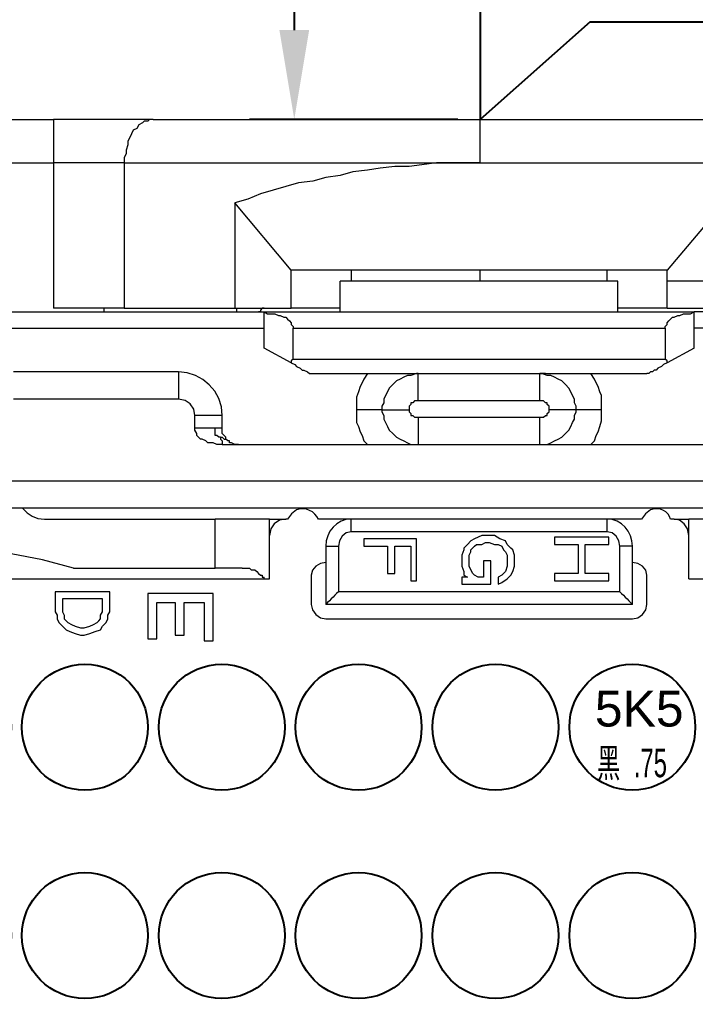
# Model space of a CAD drawing. Header units: millimetres. Extents: x 1638 to 3450, y 1129 to 2069.
# Drawn here: x 2526.86 to 2545.77, y 1586.23 to 1614.03 of the extents above; entities that cross this region are included whole.
import ezdxf

# ---------------------------------------------------------------- set-up
doc = ezdxf.new("R2010")
doc.units = ezdxf.units.MM
doc.layers.add('AM60', color=3, linetype='Continuous', lineweight=25)
doc.layers.add('AM_6', color=3, linetype='Continuous', lineweight=25)
doc.layers.add('线色线径', color=1, linetype='Continuous')
doc.styles.get("Standard").update_dxf_attribs({"font": 'arial.ttf'})
doc.dimstyles.new('ISO-25', dxfattribs={"dimtxt": 2.5, "dimasz": 2.5, "dimexe": 1.25, "dimexo": 0.625, "dimtad": 1, "dimtxsty": 'Standard', "dimcen": 2.5, "dimadec": 0, "dimazin": 0, "dimtfac": 1, "dimtmove": 0, "dimatfit": 3, "dimfxl": 1, "dimarcsym": 0})

# ---------------------------------------------------------------- blocks, each defined once
blk = doc.blocks.new('*U7')
blk.add_circle((0, 0), 2.117)
blk = doc.blocks.new('*U8')
at = {"layer": 'AM_6', "color": 0, "linetype": 'ByBlock', "lineweight": -2, "transparency": 16777216}
for p in [(0, 21), (4.6, 21), (9.2, 21), (13.8, 21), (18.4, 21), (23, 21), (27.6, 21), (32.2, 21), (36.8, 21), (41.4, 21), (0, 14), (4.6, 14), (9.2, 14), (13.8, 14), (18.4, 14), (23, 14), (27.6, 14), (32.2, 14), (36.8, 14), (41.4, 14), (0, 7), (4.6, 7), (9.2, 7), (13.8, 7), (18.4, 7), (23, 7), (27.6, 7), (32.2, 7), (36.8, 7), (41.4, 7), (0, 0), (4.6, 0), (9.2, 0), (13.8, 0), (18.4, 0), (23, 0), (27.6, 0), (32.2, 0), (36.8, 0), (41.4, 0)]:
    blk.add_blockref('*U7', p, dxfattribs=at)
blk = doc.blocks.new('A$C7FD7605A')
at = {"layer": 'AM_6', "lineweight": 9}
for points in [[(20.932, 62.876), (25.874, 62.876)], [(29.23, 62.876), (28.986, 62.876), (28.804, 62.876), (28.56, 62.876), (28.316, 62.876), (28.072, 62.876), (27.828, 62.876), (27.523, 62.876), (27.28, 62.876), (26.971, 62.876), (26.727, 62.876), (26.422, 62.876), (26.178, 62.876), (25.874, 62.876)], [(29.23, 62.876), (29.596, 62.876), (29.962, 62.876), (30.389, 62.876), (30.815, 62.876), (31.185, 62.876), (31.612, 62.876), (32.038, 62.876), (32.526, 62.876), (32.953, 62.876), (33.379, 62.876), (33.867, 62.876), (34.355, 62.876), (34.785, 62.876), (35.273, 62.876), (35.761, 62.876), (36.248, 62.876), (36.736, 62.876), (37.224, 62.876), (37.711, 62.876), (38.199, 62.876), (38.691, 62.876), (39.178, 62.876), (39.666, 62.876), (40.215, 62.876)], [(40.215, 62.876), (57.912, 62.876)], [(40.215, 61.413), (39.727, 61.413), (39.239, 61.413), (38.751, 61.413), (38.26, 61.352), (37.833, 61.291), (37.346, 61.291), (36.858, 61.231), (36.431, 61.17), (35.944, 61.109), (35.517, 60.987), (35.029, 60.926), (34.599, 60.8), (34.111, 60.739), (33.684, 60.617), (33.257, 60.495), (32.831, 60.373), (32.404, 60.19), (31.977, 60.068)], [(40.215, 61.413), (49.549, 61.413)], [(49.549, 61.413), (46.501, 57.809)], [(33.867, 57.809), (31.977, 60.068)], [(31.977, 60.068), (31.977, 56.529)], [(46.501, 57.809), (33.867, 57.809)], [(33.867, 56.529), (33.867, 57.809)], [(35.883, 57.809), (35.883, 57.443)], [(44.486, 57.443), (44.486, 57.809)], [(46.501, 57.443), (46.501, 57.809)], [(44.851, 57.443), (44.668, 57.443), (44.486, 57.443), (44.303, 57.443), (44.059, 57.443), (43.876, 57.443), (43.632, 57.443), (43.388, 57.443), (43.144, 57.443), (42.84, 57.443), (42.596, 57.443), (42.352, 57.443), (42.043, 57.443), (41.8, 57.443), (41.495, 57.443), (41.19, 57.443), (40.946, 57.443), (40.641, 57.443), (40.336, 57.443), (40.032, 57.443), (39.727, 57.443), (39.483, 57.443), (39.178, 57.443), (38.873, 57.443), (38.569, 57.443), (38.321, 57.443), (38.016, 57.443), (37.772, 57.443), (37.528, 57.443), (37.224, 57.443), (36.98, 57.443), (36.736, 57.443), (36.492, 57.443), (36.309, 57.443), (36.065, 57.443), (35.883, 57.443), (35.7, 57.443), (35.517, 57.443)], [(35.517, 56.407), (35.517, 57.443)], [(44.851, 56.407), (44.851, 57.443)], [(49.061, 57.443), (46.501, 57.443)], [(46.501, 56.529), (46.501, 57.443)], [(28.255, 56.529), (28.072, 56.529), (27.889, 56.529), (27.706, 56.529), (27.462, 56.529), (27.28, 56.529), (27.032, 56.529), (26.849, 56.529), (26.605, 56.529), (26.361, 56.529), (26.118, 56.529), (25.874, 56.529)], [(27.584, 56.407), (27.584, 56.529)], [(28.255, 56.529), (28.682, 56.529), (29.108, 56.529), (29.596, 56.529), (30.023, 56.529), (30.51, 56.529), (31.002, 56.529), (31.49, 56.529), (31.977, 56.529)], [(31.977, 56.529), (33.867, 56.529)], [(32.038, 56.407), (32.038, 56.468), (32.038, 56.529)], [(32.953, 56.529), (32.892, 56.529), (32.831, 56.468), (32.831, 56.407), (32.77, 56.407)], [(35.517, 56.529), (35.273, 56.529), (35.09, 56.529), (34.907, 56.529), (34.785, 56.529), (34.599, 56.529), (34.477, 56.529), (34.355, 56.529), (34.233, 56.529), (34.172, 56.529), (34.05, 56.529), (33.989, 56.529), (33.928, 56.529), (33.867, 56.529)], [(46.501, 56.529), (46.44, 56.529), (46.379, 56.529), (46.318, 56.529), (46.196, 56.529), (46.135, 56.529), (46.01, 56.529), (45.888, 56.529), (45.766, 56.529), (45.583, 56.529), (45.461, 56.529), (45.278, 56.529), (45.095, 56.529), (44.851, 56.529)], [(46.501, 56.529), (51.869, 56.529)], [(21.664, 56.407), (32.953, 56.407)], [(32.953, 56.407), (33.075, 56.346), (33.197, 56.346), (33.318, 56.346), (33.44, 56.285), (33.501, 56.285), (33.623, 56.224), (33.684, 56.224), (33.745, 56.163), (33.806, 56.102), (33.867, 56.041), (33.867, 55.98), (33.928, 55.919), (33.928, 55.858)], [(32.953, 56.407), (47.415, 56.407)], [(32.953, 55.184), (32.953, 56.407)], [(46.44, 55.858), (46.44, 55.919), (46.501, 55.98), (46.501, 56.041), (46.562, 56.102), (46.623, 56.163), (46.684, 56.224), (46.745, 56.224), (46.867, 56.285), (46.928, 56.285), (47.05, 56.346), (47.172, 56.346), (47.294, 56.346), (47.415, 56.407)], [(58.765, 56.407), (47.415, 56.407)], [(47.415, 55.184), (47.415, 56.407)], [(33.928, 54.818), (33.928, 55.858)], [(46.44, 55.858), (46.44, 54.818)], [(33.867, 54.696), (32.953, 55.184)], [(47.415, 55.184), (46.501, 54.696)], [(33.928, 54.818), (33.867, 54.757), (33.867, 54.696)], [(46.501, 54.696), (46.501, 54.757), (46.44, 54.818)], [(33.867, 54.696), (33.989, 54.635), (34.05, 54.574), (34.172, 54.513), (34.233, 54.453), (34.294, 54.453), (34.416, 54.392), (34.477, 54.331), (34.538, 54.331)], [(46.501, 54.696), (46.379, 54.635), (46.318, 54.574), (46.196, 54.513), (46.135, 54.453), (46.071, 54.453), (46.01, 54.392), (45.949, 54.392), (45.888, 54.331), (45.827, 54.331)], [(30.084, 54.392), (24.533, 54.392)], [(31.551, 52.929), (31.52, 53.219), (31.433, 53.491), (31.295, 53.74), (31.114, 53.957), (30.896, 54.138), (30.647, 54.274), (30.374, 54.361), (30.084, 54.392)], [(34.538, 54.331), (45.827, 54.331)], [(38.138, 54.331), (38.077, 54.331), (37.894, 54.27), (37.772, 54.27), (37.65, 54.209), (37.528, 54.148), (37.407, 54.087), (37.285, 53.965), (37.163, 53.843), (37.102, 53.721), (37.041, 53.599), (36.98, 53.477), (36.98, 53.355), (36.919, 53.233), (36.919, 53.172), (36.919, 53.111)], [(43.449, 53.111), (43.449, 53.172), (43.449, 53.233), (43.388, 53.355), (43.388, 53.477), (43.327, 53.599), (43.266, 53.721), (43.205, 53.843), (43.083, 53.965), (42.962, 54.087), (42.84, 54.148), (42.718, 54.209), (42.596, 54.27), (42.474, 54.27), (42.287, 54.331), (42.226, 54.331)], [(42.413, 54.331), (42.352, 54.331), (42.287, 54.331), (42.226, 54.331)], [(36.919, 53.111), (36.858, 53.111), (36.797, 53.111), (36.736, 53.111), (36.614, 53.111), (36.553, 53.111), (36.431, 53.111), (36.37, 53.111), (36.248, 53.111), (36.126, 53.111), (36.065, 53.111)], [(36.919, 53.111), (36.98, 53.111), (37.041, 53.111), (37.102, 53.111), (37.163, 53.111), (37.224, 53.111), (37.346, 53.111), (37.407, 53.111), (37.528, 53.111), (37.65, 53.111), (37.772, 53.111), (37.833, 53.111)], [(36.919, 53.111), (36.919, 53.05), (36.98, 52.929), (36.98, 52.807), (37.041, 52.685), (37.102, 52.559), (37.163, 52.437), (37.285, 52.315), (37.407, 52.193), (37.528, 52.132), (37.65, 52.071), (37.772, 52.01), (37.894, 51.949), (38.077, 51.949), (38.138, 51.949)], [(42.226, 51.949), (42.287, 51.949), (42.474, 51.949), (42.596, 52.01), (42.718, 52.071), (42.84, 52.132), (42.962, 52.193), (43.083, 52.315), (43.205, 52.437), (43.266, 52.559), (43.327, 52.685), (43.388, 52.807), (43.388, 52.929), (43.449, 53.05), (43.449, 53.111)], [(43.449, 53.111), (43.388, 53.111), (43.327, 53.111), (43.266, 53.111), (43.205, 53.111), (43.144, 53.111), (43.023, 53.111), (42.962, 53.111), (42.84, 53.111), (42.718, 53.111), (42.657, 53.111), (42.535, 53.111)], [(44.303, 53.111), (44.242, 53.111), (44.12, 53.111), (43.998, 53.111), (43.937, 53.111), (43.815, 53.111), (43.754, 53.111), (43.632, 53.111), (43.571, 53.111), (43.51, 53.111), (43.449, 53.111)], [(31.551, 52.498), (31.551, 52.929)], [(31.551, 51.949), (31.429, 51.949), (31.368, 51.949), (31.246, 52.01), (31.185, 52.01), (31.063, 52.01), (31.002, 52.071), (30.876, 52.132), (30.815, 52.132), (30.754, 52.193), (30.693, 52.254), (30.693, 52.315), (30.632, 52.437), (30.632, 52.498)], [(31.307, 52.498), (31.185, 52.498), (31.124, 52.498), (31.002, 52.498), (30.937, 52.498), (30.815, 52.498), (30.754, 52.498), (30.632, 52.498)], [(31.551, 52.498), (31.49, 52.498), (31.429, 52.498), (31.368, 52.498), (31.307, 52.498)], [(31.673, 52.132), (31.673, 52.193), (31.612, 52.254), (31.551, 52.315), (31.551, 52.437), (31.551, 52.498)], [(31.733, 52.071), (31.673, 52.132)], [(31.855, 52.01), (31.794, 52.01), (31.794, 52.071), (31.733, 52.071)], [(31.551, 51.949), (48.635, 51.949)], [(32.099, 51.949), (31.977, 51.949), (31.855, 52.01)], [(12.329, 50.73), (67.186, 50.73)], [(68.039, 49.812), (12.329, 49.812)], [(24.837, 49.812), (24.986, 49.652), (25.157, 49.538), (25.352, 49.469), (25.569, 49.446)], [(34.785, 49.446), (34.73, 49.534), (34.66, 49.614), (34.578, 49.683), (34.485, 49.737), (34.383, 49.774), (34.276, 49.791), (34.164, 49.784), (34.05, 49.751), (33.875, 49.621), (33.745, 49.446)], [(46.623, 49.446), (46.589, 49.534), (46.535, 49.614), (46.464, 49.683), (46.379, 49.737), (46.282, 49.774), (46.176, 49.791), (46.064, 49.784), (45.949, 49.751), (45.773, 49.621), (45.644, 49.446)], [(25.569, 49.446), (31.307, 49.446)], [(33.136, 49.446), (33.075, 49.446), (33.014, 49.446), (32.953, 49.446), (32.831, 49.446), (32.77, 49.446), (32.648, 49.446), (32.526, 49.446), (32.404, 49.446), (32.282, 49.446), (32.099, 49.446), (31.977, 49.446), (31.794, 49.446), (31.673, 49.446), (31.49, 49.446), (31.307, 49.446)], [(33.684, 49.446), (33.47, 49.403), (33.296, 49.286), (33.178, 49.112), (33.136, 48.898)], [(33.136, 48.898), (33.136, 49.446)], [(33.136, 49.446), (33.684, 49.446)], [(33.745, 49.446), (33.684, 49.446)], [(35.883, 49.446), (34.785, 49.446)], [(35.883, 49.446), (35.706, 49.427), (35.543, 49.372), (35.398, 49.285), (35.273, 49.172), (35.171, 49.035), (35.094, 48.88), (35.046, 48.711), (35.029, 48.532)], [(44.486, 49.446), (35.883, 49.446)], [(45.339, 48.532), (45.322, 48.711), (45.274, 48.88), (45.198, 49.035), (45.095, 49.172), (44.97, 49.285), (44.825, 49.372), (44.662, 49.427), (44.486, 49.446)], [(45.644, 49.446), (44.486, 49.446)], [(46.745, 49.446), (46.623, 49.446)], [(47.233, 48.898), (47.191, 49.112), (47.08, 49.286), (46.924, 49.403), (46.745, 49.446)], [(46.745, 49.446), (47.233, 49.446)], [(49.061, 49.446), (48.878, 49.446), (48.696, 49.446), (48.574, 49.446), (48.391, 49.446), (48.269, 49.446), (48.086, 49.446), (47.964, 49.446), (47.842, 49.446), (47.72, 49.446), (47.598, 49.446), (47.537, 49.446), (47.415, 49.446), (47.354, 49.446), (47.294, 49.446), (47.233, 49.446)], [(47.233, 48.898), (47.233, 49.446)], [(33.136, 47.435), (33.136, 48.898)], [(47.233, 47.435), (47.233, 48.898)], [(26.544, 47.8), (25.507, 48.08), (24.457, 48.28), (23.396, 48.4), (22.328, 48.44), (21.257, 48.4), (20.187, 48.28), (19.121, 48.08), (18.063, 47.8)], [(35.029, 48.532), (35.029, 46.577)], [(45.339, 46.577), (45.339, 48.532)], [(26.544, 47.8), (31.307, 47.8)], [(32.221, 47.8), (32.038, 47.8), (31.855, 47.8), (31.673, 47.8), (31.49, 47.8), (31.307, 47.8)], [(32.221, 47.8), (32.282, 47.8), (32.343, 47.8), (32.404, 47.8), (32.465, 47.8), (32.526, 47.739), (32.587, 47.739), (32.648, 47.739), (32.709, 47.678), (32.77, 47.617), (32.831, 47.556), (32.892, 47.556), (32.892, 47.495), (32.953, 47.495)], [(35.029, 47.983), (34.849, 47.951), (34.692, 47.861), (34.58, 47.726), (34.538, 47.556)], [(45.827, 47.556), (45.785, 47.726), (45.674, 47.861), (45.518, 47.951), (45.339, 47.983)], [(11.838, 47.435), (33.136, 47.435)], [(32.953, 47.435), (32.953, 47.495)], [(34.538, 47.556), (34.538, 46.577)], [(45.827, 46.577), (45.827, 47.556)], [(47.233, 47.435), (68.527, 47.435)], [(35.456, 47.004), (35.395, 46.943), (35.334, 46.882), (35.273, 46.821), (35.212, 46.76), (35.151, 46.699), (35.09, 46.638), (35.029, 46.577)], [(44.912, 47.004), (44.973, 46.943), (45.034, 46.882), (45.095, 46.821), (45.156, 46.76), (45.217, 46.699), (45.278, 46.638), (45.339, 46.577)], [(34.538, 46.577), (34.58, 46.398), (34.692, 46.242), (34.849, 46.131), (35.029, 46.09)], [(45.339, 46.577), (35.029, 46.577)], [(45.339, 46.09), (45.518, 46.131), (45.674, 46.242), (45.785, 46.398), (45.827, 46.577)], [(35.029, 46.09), (45.339, 46.09)]]:
    blk.add_lwpolyline(points, dxfattribs=at)
at = {"layer": 'AM_6', "lineweight": 5}
for points in [[(25.874, 62.876), (25.874, 62.815), (25.874, 62.755), (25.874, 62.694), (25.874, 62.572), (25.874, 62.511), (25.874, 62.389), (25.874, 62.267), (25.874, 62.145), (25.874, 62.023), (25.874, 61.84), (25.874, 61.718), (25.874, 61.596), (25.874, 61.413)], [(29.23, 62.876), (29.108, 62.876), (29.047, 62.815), (28.926, 62.815), (28.865, 62.755), (28.743, 62.694), (28.682, 62.572), (28.56, 62.511), (28.499, 62.389), (28.438, 62.267), (28.377, 62.145), (28.377, 62.023), (28.316, 61.84), (28.316, 61.718), (28.255, 61.596), (28.255, 61.413)], [(40.215, 61.413), (40.215, 61.596), (40.215, 61.718), (40.215, 61.84), (40.215, 62.023), (40.215, 62.145), (40.215, 62.267), (40.215, 62.389), (40.215, 62.511), (40.215, 62.572), (40.215, 62.694), (40.215, 62.755), (40.215, 62.815), (40.215, 62.876)], [(20.932, 61.413), (25.874, 61.413)], [(28.255, 61.413), (28.072, 61.413), (27.889, 61.413), (27.706, 61.413), (27.462, 61.413), (27.28, 61.413), (27.032, 61.413), (26.849, 61.413), (26.605, 61.413), (26.361, 61.413), (26.118, 61.413), (25.874, 61.413)], [(25.874, 61.413), (25.874, 56.529)], [(28.255, 61.413), (28.682, 61.413), (29.047, 61.413), (29.474, 61.413), (29.901, 61.413), (30.328, 61.413), (30.754, 61.413), (31.246, 61.413), (31.673, 61.413), (32.16, 61.413), (32.587, 61.413), (33.075, 61.413), (33.562, 61.413), (34.05, 61.413), (34.538, 61.413), (35.029, 61.413), (35.578, 61.413), (36.065, 61.413), (36.553, 61.413), (37.102, 61.413), (37.589, 61.413), (38.077, 61.413), (38.63, 61.413), (39.117, 61.413), (39.666, 61.413), (40.215, 61.413)], [(28.255, 61.413), (28.255, 56.529)], [(40.215, 57.443), (40.215, 57.809)], [(21.664, 55.858), (32.953, 55.858)], [(33.928, 55.858), (46.44, 55.858)], [(58.765, 55.858), (47.415, 55.858)], [(33.928, 54.818), (46.44, 54.818)], [(30.084, 54.392), (30.084, 54.331), (30.084, 54.27), (30.084, 54.209), (30.084, 54.148), (30.084, 54.026), (30.084, 53.965), (30.084, 53.843), (30.084, 53.721), (30.084, 53.599), (30.084, 53.477)], [(36.431, 54.331), (36.309, 54.148), (36.248, 54.026), (36.187, 53.904), (36.126, 53.721), (36.065, 53.538), (36.065, 53.294), (36.065, 53.233), (36.065, 53.111)], [(38.138, 53.416), (38.138, 53.477), (38.138, 53.599), (38.138, 53.721), (38.138, 53.782), (38.138, 53.904), (38.138, 54.026), (38.138, 54.087), (38.138, 54.148), (38.138, 54.209), (38.138, 54.27), (38.138, 54.331)], [(42.226, 53.416), (42.226, 53.477), (42.226, 53.599), (42.226, 53.721), (42.226, 53.782), (42.226, 53.904), (42.226, 54.026), (42.226, 54.087), (42.226, 54.148), (42.226, 54.209), (42.226, 54.27), (42.226, 54.331)], [(44.303, 53.111), (44.303, 53.233), (44.303, 53.294), (44.303, 53.416), (44.303, 53.599), (44.242, 53.721), (44.181, 53.904), (44.12, 54.026), (44.059, 54.148), (43.937, 54.331)], [(30.084, 53.477), (24.533, 53.477)], [(30.632, 52.929), (30.59, 53.143), (30.472, 53.317), (30.298, 53.434), (30.084, 53.477)], [(38.138, 53.416), (38.077, 53.416), (38.016, 53.416), (37.955, 53.355), (37.894, 53.355), (37.894, 53.294), (37.833, 53.233), (37.833, 53.172), (37.833, 53.111)], [(42.226, 53.416), (38.138, 53.416)], [(42.535, 53.111), (42.535, 53.172), (42.535, 53.233), (42.474, 53.294), (42.474, 53.355), (42.413, 53.355), (42.352, 53.416), (42.287, 53.416), (42.226, 53.416)], [(36.065, 53.111), (36.065, 53.05), (36.065, 52.989), (36.065, 52.807), (36.065, 52.685), (36.126, 52.559), (36.187, 52.376), (36.248, 52.254), (36.309, 52.071), (36.431, 51.949)], [(37.833, 53.111), (37.833, 53.05), (37.894, 52.989), (37.894, 52.929), (37.955, 52.929), (38.016, 52.868), (38.077, 52.868), (38.138, 52.868)], [(42.226, 52.868), (42.287, 52.868), (42.352, 52.868), (42.413, 52.929), (42.474, 52.929), (42.474, 52.989), (42.535, 53.05), (42.535, 53.111)], [(43.937, 51.949), (44.059, 52.071), (44.12, 52.254), (44.181, 52.376), (44.242, 52.559), (44.303, 52.746), (44.303, 52.989), (44.303, 53.05), (44.303, 53.111)], [(31.551, 52.929), (31.49, 52.929), (31.429, 52.929), (31.368, 52.929), (31.307, 52.929), (31.185, 52.929), (31.063, 52.929), (31.002, 52.929), (30.876, 52.929), (30.754, 52.929), (30.632, 52.929)], [(30.632, 52.498), (30.632, 52.929)], [(38.138, 52.868), (38.138, 52.746), (38.138, 52.685), (38.138, 52.559), (38.138, 52.437), (38.138, 52.376), (38.138, 52.254), (38.138, 52.193), (38.138, 52.132), (38.138, 52.071), (38.138, 52.01), (38.138, 51.949)], [(38.138, 52.868), (42.226, 52.868)], [(42.226, 51.949), (42.226, 52.01), (42.226, 52.071), (42.226, 52.132), (42.226, 52.193), (42.226, 52.254), (42.226, 52.376), (42.226, 52.437), (42.226, 52.559), (42.226, 52.685), (42.226, 52.746), (42.226, 52.868)], [(31.49, 52.193), (31.429, 52.193), (31.368, 52.254), (31.307, 52.254), (31.307, 52.315), (31.307, 52.376), (31.307, 52.437), (31.307, 52.498)], [(31.49, 52.193), (31.49, 52.132), (31.551, 52.071), (31.551, 52.01), (31.551, 51.949)], [(31.49, 52.193), (31.551, 52.193), (31.612, 52.132), (31.673, 52.132)], [(31.307, 47.8), (31.307, 49.446)], [(35.883, 49.019), (35.883, 49.08), (35.883, 49.141), (35.883, 49.263), (35.883, 49.324), (35.883, 49.385), (35.883, 49.446)], [(44.486, 49.019), (44.486, 49.08), (44.486, 49.141), (44.486, 49.263), (44.486, 49.324), (44.486, 49.385), (44.486, 49.446)], [(35.883, 49.019), (35.713, 48.978), (35.578, 48.867), (35.488, 48.711), (35.456, 48.532)], [(44.486, 49.019), (35.883, 49.019)], [(44.912, 48.532), (44.88, 48.711), (44.79, 48.867), (44.655, 48.978), (44.486, 49.019)], [(35.029, 48.532), (35.09, 48.532), (35.151, 48.532), (35.212, 48.532), (35.273, 48.532), (35.395, 48.532), (35.456, 48.532)], [(35.456, 48.532), (35.456, 47.004)], [(45.339, 48.532), (45.278, 48.532), (45.217, 48.532), (45.156, 48.532), (45.095, 48.532), (44.973, 48.532), (44.912, 48.532)], [(44.912, 47.004), (44.912, 48.532)], [(44.912, 47.004), (35.456, 47.004)]]:
    blk.add_lwpolyline(points, dxfattribs=at)
at = {"layer": '线色线径', "lineweight": 9}
for points in [[(36.309, 48.776), (36.309, 48.532)], [(38.077, 48.776), (36.309, 48.776)], [(38.077, 47.374), (38.077, 48.776)], [(40.032, 48.776), (39.91, 48.715)], [(40.275, 48.898), (40.032, 48.776)], [(40.397, 48.898), (40.275, 48.898)], [(40.519, 48.898), (40.397, 48.898)], [(40.702, 48.898), (40.519, 48.898)], [(40.885, 48.776), (40.702, 48.898)], [(41.068, 48.715), (40.885, 48.776)], [(42.718, 48.837), (42.718, 48.593)], [(44.547, 48.837), (42.718, 48.837)], [(44.547, 48.593), (44.547, 48.837)], [(36.309, 48.532), (37.102, 48.532)], [(37.102, 48.532), (37.102, 47.617)], [(37.346, 48.532), (37.894, 48.532)], [(37.346, 47.617), (37.346, 48.532)], [(37.894, 48.532), (37.894, 47.374)], [(39.666, 48.41), (39.605, 48.227)], [(39.788, 48.593), (39.666, 48.471)], [(39.666, 48.471), (39.666, 48.41)], [(39.91, 48.715), (39.788, 48.593)], [(39.91, 48.41), (40.032, 48.532)], [(39.91, 48.349), (39.91, 48.41)], [(40.032, 48.532), (40.093, 48.593)], [(40.093, 48.593), (40.275, 48.593)], [(40.275, 48.593), (40.397, 48.654)], [(40.397, 48.654), (40.519, 48.654)], [(40.519, 48.654), (40.702, 48.593)], [(40.702, 48.593), (40.824, 48.593)], [(40.824, 48.593), (40.946, 48.532)], [(40.946, 48.532), (41.007, 48.41)], [(41.007, 48.41), (41.068, 48.349)], [(41.129, 48.593), (41.068, 48.715)], [(41.251, 48.471), (41.129, 48.593)], [(41.312, 48.41), (41.251, 48.471)], [(41.373, 48.227), (41.312, 48.41)], [(42.718, 48.593), (43.51, 48.593)], [(43.51, 48.593), (43.51, 47.617)], [(43.754, 48.593), (44.547, 48.593)], [(43.754, 47.617), (43.754, 48.593)], [(39.605, 48.227), (39.605, 48.105)], [(39.605, 48.105), (39.605, 47.983)], [(39.849, 48.227), (39.91, 48.349)], [(39.849, 48.105), (39.849, 48.227)], [(39.849, 47.983), (39.849, 48.105)], [(41.068, 48.349), (41.129, 48.227)], [(41.129, 48.227), (41.129, 48.105)], [(41.129, 48.105), (41.129, 47.983)], [(41.373, 48.105), (41.373, 48.227)], [(41.373, 47.983), (41.373, 48.105)], [(39.605, 47.983), (39.605, 47.861)], [(39.605, 47.861), (39.666, 47.678)], [(39.849, 47.861), (39.849, 47.983)], [(39.91, 47.739), (39.849, 47.861)], [(39.971, 47.617), (39.91, 47.739)], [(40.336, 48.044), (40.336, 47.495)], [(40.58, 48.044), (40.336, 48.044)], [(40.58, 47.252), (40.58, 48.044)], [(41.129, 47.861), (41.068, 47.678)], [(41.129, 47.983), (41.129, 47.861)], [(41.312, 47.678), (41.373, 47.861)], [(41.373, 47.861), (41.373, 47.983)], [(37.102, 47.617), (37.346, 47.617)], [(39.605, 47.495), (39.605, 47.252)], [(39.788, 47.495), (39.605, 47.495)], [(39.666, 47.678), (39.666, 47.556)], [(39.666, 47.556), (39.788, 47.495)], [(40.032, 47.556), (39.971, 47.617)], [(40.154, 47.495), (40.032, 47.556)], [(40.336, 47.495), (40.154, 47.495)], [(40.946, 47.556), (40.824, 47.495)], [(40.824, 47.495), (40.824, 47.252)], [(41.007, 47.617), (40.946, 47.556)], [(40.946, 47.313), (41.129, 47.435)], [(41.068, 47.678), (41.007, 47.617)], [(41.129, 47.435), (41.251, 47.556)], [(41.251, 47.556), (41.312, 47.678)], [(42.718, 47.617), (42.718, 47.374)], [(43.51, 47.617), (42.718, 47.617)], [(44.547, 47.617), (43.754, 47.617)], [(44.547, 47.374), (44.547, 47.617)], [(37.894, 47.374), (38.077, 47.374)], [(39.605, 47.252), (40.58, 47.252)], [(40.824, 47.252), (40.946, 47.313)], [(42.718, 47.374), (44.547, 47.374)], [(25.935, 47.004), (25.935, 46.333)], [(27.767, 47.004), (25.935, 47.004)], [(26.178, 46.76), (26.178, 46.333)], [(27.523, 46.76), (26.178, 46.76)], [(27.523, 46.333), (27.523, 46.76)], [(27.767, 46.333), (27.767, 47.004)], [(29.047, 46.943), (29.047, 45.419)], [(31.246, 46.943), (29.047, 46.943)], [(31.246, 45.358), (31.246, 46.943)], [(29.352, 45.419), (29.352, 46.638)], [(29.352, 46.638), (29.962, 46.638)], [(29.962, 46.638), (29.962, 45.541)], [(30.267, 46.638), (30.937, 46.638)], [(30.267, 45.541), (30.267, 46.638)], [(30.937, 46.638), (30.937, 45.358)], [(25.935, 46.333), (25.996, 46.212)], [(25.996, 46.212), (25.996, 46.09)], [(25.996, 46.09), (26.057, 45.968)], [(26.178, 46.333), (26.239, 46.212)], [(26.239, 46.212), (26.239, 46.09)], [(26.239, 46.09), (26.3, 46.029)], [(27.402, 46.029), (27.462, 46.09)], [(27.462, 46.212), (27.523, 46.333)], [(27.462, 46.09), (27.462, 46.212)], [(27.645, 45.968), (27.706, 46.09)], [(27.706, 46.212), (27.767, 46.333)], [(27.706, 46.09), (27.706, 46.212)], [(26.057, 45.968), (26.178, 45.846)], [(26.178, 45.846), (26.3, 45.724)], [(26.3, 46.029), (26.361, 45.968)], [(26.361, 45.968), (26.483, 45.907)], [(26.483, 45.907), (26.605, 45.846)], [(26.605, 45.846), (26.788, 45.785)], [(26.788, 45.785), (26.91, 45.785)], [(26.91, 45.785), (27.093, 45.846)], [(27.093, 45.846), (27.219, 45.907)], [(27.219, 45.907), (27.341, 45.968)], [(27.341, 45.968), (27.402, 46.029)], [(27.462, 45.724), (27.523, 45.846)], [(27.523, 45.846), (27.645, 45.968)], [(26.3, 45.724), (26.422, 45.663)], [(26.422, 45.663), (26.605, 45.602)], [(26.605, 45.602), (26.788, 45.541)], [(26.788, 45.541), (26.91, 45.541)], [(26.91, 45.541), (27.093, 45.602)], [(27.093, 45.602), (27.28, 45.663)], [(27.28, 45.663), (27.462, 45.724)], [(29.047, 45.419), (29.352, 45.419)], [(29.962, 45.541), (30.267, 45.541)], [(30.937, 45.358), (31.246, 45.358)]]:
    blk.add_lwpolyline(points, dxfattribs=at)
at = {"layer": 'AM_6'}
blk.add_blockref('*U8', (13.134, 21.451), dxfattribs=at)
blk = doc.blocks.new('*D278')
at = {"color": 0, "lineweight": -2, "transparency": 16777216}
for p, q in [((2539.204, 1658.37), (2533.294, 1658.37)), ((2534.544, 1655.87), (2534.544, 1613.748)), ((2539.121, 1611.248), (2533.294, 1611.248))]:
    blk.add_line(p, q, dxfattribs=at)
at = {"color": 0, "transparency": 16777216}
for points in [[(2534.127, 1655.87), (2534.961, 1655.87), (2534.544, 1658.37)], [(2534.127, 1613.748), (2534.961, 1613.748), (2534.544, 1611.248)]]:
    blk.add_solid(points, dxfattribs=at)
at = {"layer": 'Defpoints', "color": 0, "transparency": 16777216}
for p in [(2539.829, 1658.37), (2534.544, 1611.248), (2539.746, 1611.248)]:
    blk.add_point(p, dxfattribs=at)
at = {"color": 3, "transparency": 16777216, "insert": (2532.642, 1634.809), "char_height": 2.5, "attachment_point": 5, "rotation": 90}
blk.add_mtext('500', dxfattribs=at)
blk = doc.blocks.new('*D184')
at = {"color": 0, "lineweight": -2, "transparency": 16777216}
for p, q in [((3146.199, 1833.645), (3146.199, 1838.756)), ((3185.96, 1833.645), (3185.96, 1838.756)), ((3148.699, 1837.506), (3183.46, 1837.506)), ((2200.971, 1726.005), (2192.343, 1726.005)), ((2193.593, 1723.505), (2193.593, 1548.454)), ((2200.971, 1545.954), (2192.343, 1545.954))]:
    blk.add_line(p, q, dxfattribs=at)
at = {"color": 0, "transparency": 16777216}
for points in [[(3148.699, 1837.923), (3148.699, 1837.09), (3146.199, 1837.506)], [(3183.46, 1837.923), (3183.46, 1837.09), (3185.96, 1837.506)], [(2193.176, 1723.505), (2194.009, 1723.505), (2193.593, 1726.005)], [(2193.176, 1548.454), (2194.009, 1548.454), (2193.593, 1545.954)]]:
    blk.add_solid(points, dxfattribs=at)
at = {"layer": 'Defpoints', "color": 0, "transparency": 16777216}
for p in [(3185.96, 1837.506), (3146.199, 1833.02), (3185.96, 1833.02), (2201.596, 1726.005), (2193.593, 1545.954), (2201.596, 1545.954)]:
    blk.add_point(p, dxfattribs=at)
at = {"color": 3, "transparency": 16777216, "insert": (3166.08, 1839.409), "char_height": 2.5, "attachment_point": 5}
blk.add_mtext('300', dxfattribs=at)
at = {"color": 3, "transparency": 16777216, "insert": (2191.691, 1635.979), "char_height": 2.5, "attachment_point": 5, "rotation": 90}
blk.add_mtext('2500', dxfattribs=at)
blk = doc.blocks.new('*D194')
at = {"color": 0, "lineweight": -2, "transparency": 16777216}
for p, q in [((3042.214, 1658.372), (3042.214, 1669.069)), ((3051.405, 1658.372), (3051.405, 1669.069)), ((3048.905, 1667.819), (3044.714, 1667.819)), ((2325.692, 1468.801), (2325.692, 1472.578)), ((2356.59, 1468.801), (2356.59, 1472.578)), ((2354.09, 1471.328), (2328.192, 1471.328))]:
    blk.add_line(p, q, dxfattribs=at)
at = {"color": 0, "transparency": 16777216}
for points in [[(3044.714, 1668.236), (3044.714, 1667.402), (3042.214, 1667.819)], [(3048.905, 1668.236), (3048.905, 1667.402), (3051.405, 1667.819)], [(2328.192, 1471.745), (2328.192, 1470.912), (2325.692, 1471.328)], [(2354.09, 1471.745), (2354.09, 1470.912), (2356.59, 1471.328)]]:
    blk.add_solid(points, dxfattribs=at)
at = {"layer": 'Defpoints', "color": 0, "transparency": 16777216}
for p in [(3042.214, 1667.819), (3042.214, 1657.747), (3051.405, 1657.747), (2325.692, 1471.328), (2325.692, 1468.176), (2356.59, 1468.176)]:
    blk.add_point(p, dxfattribs=at)
at = {"color": 3, "transparency": 16777216, "char_height": 2.5, "attachment_point": 5}
for s, insert in [('200', (3046.809, 1669.72)), ('400', (2341.141, 1473.23))]:
    blk.add_mtext(s, dxfattribs=dict(at, insert=insert))
blk = doc.blocks.new('*D195')
at = {"color": 0, "lineweight": -2, "transparency": 16777216}
for p, q in [((2357.084, 1726.316), (2357.084, 1734.553)), ((2539.948, 1725.992), (2539.948, 1734.553)), ((2359.584, 1733.303), (2537.448, 1733.303)), ((2355.965, 1500.529), (2349.368, 1500.529)), ((2350.618, 1470.676), (2350.618, 1498.029)), ((2355.965, 1468.176), (2349.368, 1468.176))]:
    blk.add_line(p, q, dxfattribs=at)
at = {"color": 0, "transparency": 16777216}
for points in [[(2359.584, 1733.719), (2359.584, 1732.886), (2357.084, 1733.303)], [(2537.448, 1733.719), (2537.448, 1732.886), (2539.948, 1733.303)], [(2350.201, 1498.029), (2351.035, 1498.029), (2350.618, 1500.529)], [(2350.201, 1470.676), (2351.035, 1470.676), (2350.618, 1468.176)]]:
    blk.add_solid(points, dxfattribs=at)
at = {"layer": 'Defpoints', "color": 0, "transparency": 16777216}
for p in [(2539.948, 1733.303), (2357.084, 1725.691), (2539.948, 1725.367), (2350.618, 1500.529), (2356.59, 1500.529), (2356.59, 1468.176)]:
    blk.add_point(p, dxfattribs=at)
at = {"color": 3, "transparency": 16777216, "insert": (2448.516, 1735.204), "char_height": 2.5, "attachment_point": 5}
blk.add_mtext('400', dxfattribs=at)
at = {"color": 3, "transparency": 16777216, "insert": (2348.717, 1484.352), "char_height": 2.5, "attachment_point": 5, "rotation": 90}
blk.add_mtext('400', dxfattribs=at)
blk = doc.blocks.new('*D196')
at = {"color": 0, "lineweight": -2, "transparency": 16777216}
for p, q in [((2539.948, 1725.992), (2539.948, 1733.399)), ((2740.222, 1726.064), (2740.222, 1733.399)), ((2737.722, 1732.149), (2542.448, 1732.149)), ((2355.965, 1468.176), (2349.529, 1468.176)), ((2350.779, 1465.676), (2350.779, 1398.389)), ((2355.965, 1395.889), (2349.529, 1395.889))]:
    blk.add_line(p, q, dxfattribs=at)
at = {"color": 0, "transparency": 16777216}
for points in [[(2542.448, 1732.566), (2542.448, 1731.732), (2539.948, 1732.149)], [(2737.722, 1732.566), (2737.722, 1731.732), (2740.222, 1732.149)], [(2350.362, 1465.676), (2351.196, 1465.676), (2350.779, 1468.176)], [(2350.362, 1398.389), (2351.196, 1398.389), (2350.779, 1395.889)]]:
    blk.add_solid(points, dxfattribs=at)
at = {"layer": 'Defpoints', "color": 0, "transparency": 16777216}
for p in [(2539.948, 1732.149), (2539.948, 1725.367), (2740.222, 1725.439), (2356.59, 1468.176), (2350.779, 1395.889), (2356.59, 1395.889)]:
    blk.add_point(p, dxfattribs=at)
at = {"color": 3, "transparency": 16777216, "insert": (2640.085, 1734.05), "char_height": 2.5, "attachment_point": 5}
blk.add_mtext('200', dxfattribs=at)
at = {"color": 3, "transparency": 16777216, "insert": (2348.877, 1432.033), "char_height": 2.5, "attachment_point": 5, "rotation": 90}
blk.add_mtext('1500', dxfattribs=at)
blk = doc.blocks.new('*D197')
at = {"color": 0, "lineweight": -2, "transparency": 16777216}
for p, q in [((2740.222, 1726.064), (2740.222, 1733.775)), ((2846.882, 1726.064), (2846.882, 1733.775)), ((2742.722, 1732.525), (2844.382, 1732.525)), ((2477.384, 1396.514), (2477.384, 1403.439)), ((2555.595, 1396.514), (2555.595, 1403.439)), ((2479.884, 1402.189), (2553.095, 1402.189))]:
    blk.add_line(p, q, dxfattribs=at)
at = {"color": 0, "transparency": 16777216}
for points in [[(2742.722, 1732.942), (2742.722, 1732.108), (2740.222, 1732.525)], [(2844.382, 1732.942), (2844.382, 1732.108), (2846.882, 1732.525)], [(2479.884, 1402.606), (2479.884, 1401.772), (2477.384, 1402.189)], [(2553.095, 1402.606), (2553.095, 1401.772), (2555.595, 1402.189)]]:
    blk.add_solid(points, dxfattribs=at)
at = {"layer": 'Defpoints', "color": 0, "transparency": 16777216}
for p in [(2846.882, 1732.525), (2740.222, 1725.439), (2846.882, 1725.439), (2555.595, 1402.189), (2477.384, 1395.889), (2555.595, 1395.889)]:
    blk.add_point(p, dxfattribs=at)
at = {"color": 3, "transparency": 16777216, "char_height": 2.5, "attachment_point": 5}
for s, insert in [('200', (2793.552, 1734.426)), ('50', (2516.49, 1404.09))]:
    blk.add_mtext(s, dxfattribs=dict(at, insert=insert))
blk = doc.blocks.new('*D198')
at = {"color": 0, "lineweight": -2, "transparency": 16777216}
for p, q in [((2846.882, 1726.064), (2846.882, 1734.317)), ((3044.069, 1725.934), (3044.069, 1734.317)), ((2849.382, 1733.067), (3041.569, 1733.067)), ((2476.759, 1448.446), (2469.398, 1448.446)), ((2470.648, 1445.946), (2470.648, 1398.389)), ((2476.759, 1395.889), (2469.398, 1395.889))]:
    blk.add_line(p, q, dxfattribs=at)
at = {"color": 0, "transparency": 16777216}
for points in [[(2849.382, 1733.484), (2849.382, 1732.65), (2846.882, 1733.067)], [(3041.569, 1733.484), (3041.569, 1732.65), (3044.069, 1733.067)], [(2470.231, 1445.946), (2471.064, 1445.946), (2470.648, 1448.446)], [(2470.231, 1398.389), (2471.064, 1398.389), (2470.648, 1395.889)]]:
    blk.add_solid(points, dxfattribs=at)
at = {"layer": 'Defpoints', "color": 0, "transparency": 16777216}
for p in [(3044.069, 1733.067), (2846.882, 1725.439), (3044.069, 1725.309), (2477.384, 1448.446), (2470.648, 1395.889), (2477.384, 1395.889)]:
    blk.add_point(p, dxfattribs=at)
at = {"color": 3, "transparency": 16777216, "insert": (2945.476, 1734.969), "char_height": 2.5, "attachment_point": 5}
blk.add_mtext('200', dxfattribs=at)
at = {"color": 3, "transparency": 16777216, "insert": (2468.746, 1422.167), "char_height": 2.5, "attachment_point": 5, "rotation": 90}
blk.add_mtext('1200', dxfattribs=at)

msp = doc.modelspace()

# ---------------------------------------------------------------- linework, layer by layer
msp.add_line((2539.949, 1725.965), (2539.746, 1611.248))
at = {"color": 1}
for q in [(2539.746, 1611.248), (2558.692, 1613.974)]:
    msp.add_line((2542.834, 1613.974), q, dxfattribs=at)

# ---------------------------------------------------------------- block references
at = {"xscale": 0.833, "yscale": 0.833, "zscale": 0.833}
msp.add_blockref('A$C7FD7605A', (2506.247, 1558.872), dxfattribs=at)

# ---------------------------------------------------------------- texts
at = {"layer": 'AM60', "lineweight": 5}
msp.add_text('5K5', height=1, dxfattribs=at).set_placement((2542.96, 1594.253))
at = {"layer": '线色线径', "lineweight": 5, "width": 0.6}
msp.add_text('黑  .75', height=0.8, dxfattribs=at).set_placement((2543.022, 1592.834))

# ---------------------------------------------------------------- dimensions: what is measured, and where the dimension line sits
at = {"color": 1}
for base, p1, p2, text, picture, middle in [((2193.593, 1545.954), (2201.596, 1726.005), (2201.596, 1545.954), '2500', '*D184', (2191.691, 1635.979)), ((2350.618, 1500.529), (2356.59, 1468.176), (2356.59, 1500.529), '400', '*D195', (2348.717, 1484.352)), ((2470.648, 1395.889), (2477.384, 1448.446), (2477.384, 1395.889), '1200', '*D198', (2468.746, 1422.167)), ((2350.779, 1395.889), (2356.59, 1468.176), (2356.59, 1395.889), '1500', '*D196', (2348.877, 1432.033)), ((2534.544, 1611.248), (2539.829, 1658.37), (2539.746, 1611.248), '500', '*D278', (2532.642, 1634.809))]:
    dim = msp.add_linear_dim(base=base, p1=p1, p2=p2, angle=90, text=text, dimstyle='ISO-25', override={"dimclrt": 3}, dxfattribs=at)
    dim.commit()
    dim.dimension.update_dxf_attribs({"geometry": picture, "text_midpoint": middle})
for base, p1, p2, text, picture, middle in [((2539.948, 1733.303), (2357.084, 1725.691), (2539.948, 1725.367), '400', '*D195', (2448.516, 1735.204)), ((3044.069, 1733.067), (2846.882, 1725.439), (3044.069, 1725.309), '200', '*D198', (2945.476, 1734.969)), ((2555.595, 1402.189), (2477.384, 1395.889), (2555.595, 1395.889), '50', '*D197', (2516.49, 1404.09)), ((2846.882, 1732.525), (2740.222, 1725.439), (2846.882, 1725.439), '200', '*D197', (2793.552, 1734.426)), ((2539.948, 1732.149), (2740.222, 1725.439), (2539.948, 1725.367), '200', '*D196', (2640.085, 1734.05)), ((2325.692, 1471.328), (2356.59, 1468.176), (2325.692, 1468.176), '400', '*D194', (2341.141, 1473.23)), ((3042.214, 1667.819), (3051.405, 1657.747), (3042.214, 1657.747), '200', '*D194', (3046.809, 1669.72))]:
    dim = msp.add_linear_dim(base=base, p1=p1, p2=p2, text=text, dimstyle='ISO-25', override={"dimclrt": 3}, dxfattribs=at)
    dim.commit()
    dim.dimension.update_dxf_attribs({"geometry": picture, "text_midpoint": middle})

doc.saveas('drawing.dxf')
